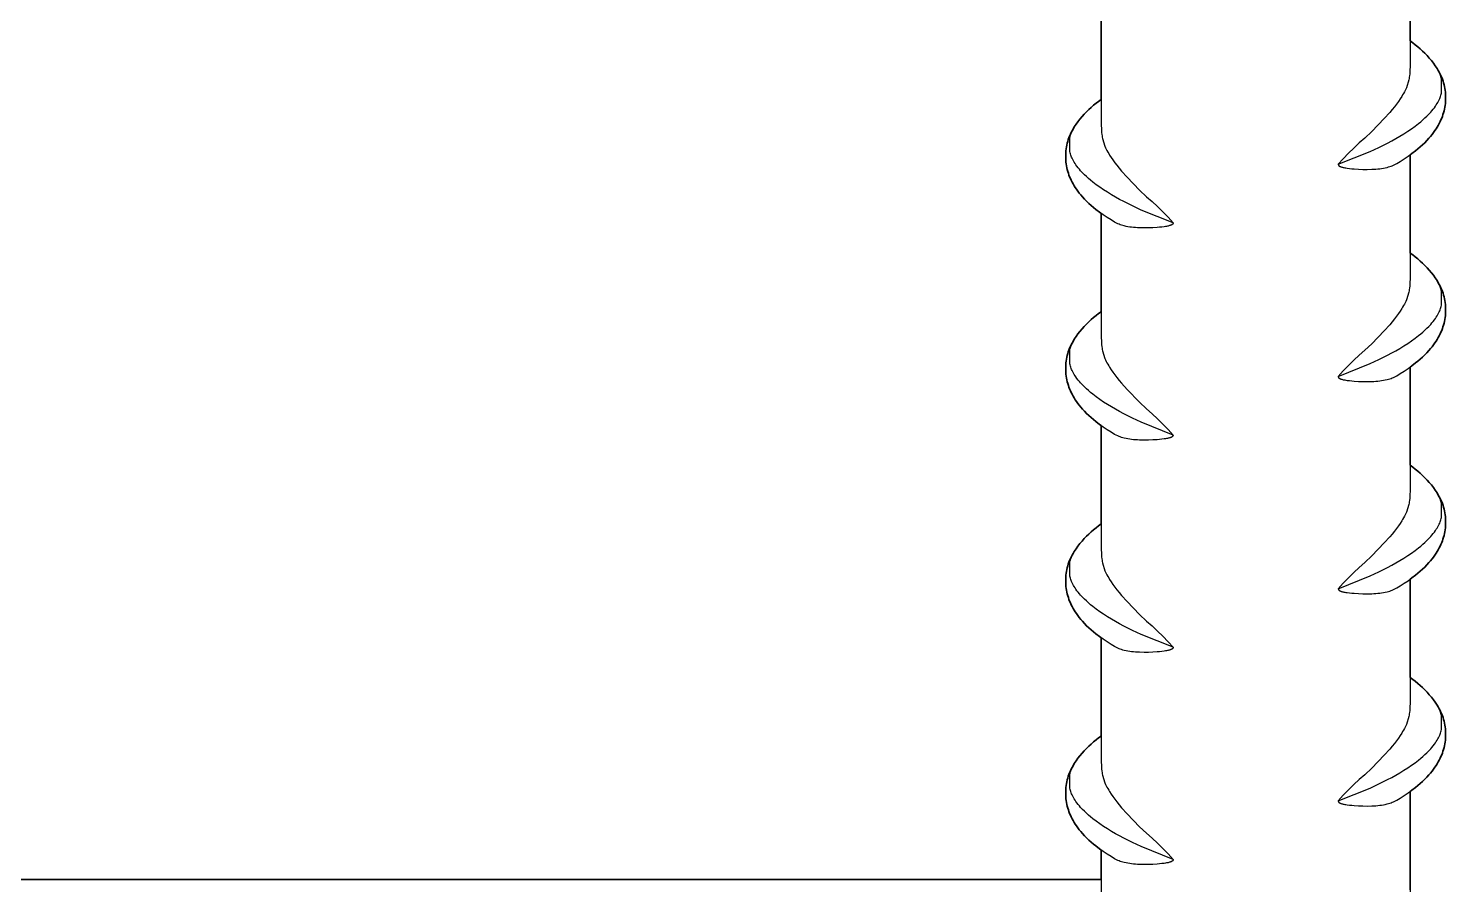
# Model space of a CAD drawing. Header units: millimetres. Extents: x -8 to 1608, y -703 to 404.
# Drawn here: x 670.6 to 744, y 200.8 to 245.1 of the extents above; entities that cross this region are included whole.
import ezdxf

# ---------------------------------------------------------------- set-up
doc = ezdxf.new("R2010")
doc.units = ezdxf.units.MM
doc.layers.add('Blocks', color=7, linetype='Continuous')
doc.layers.add('Blocks$Inner', color=7, linetype='Continuous', lineweight=25, true_color=0x007f00)
doc.layers.add('Blocks$Outline', color=7, linetype='Continuous', lineweight=35, true_color=0xff3f3f)

# ---------------------------------------------------------------- blocks, each defined once
blk = doc.blocks.new('Rebar Coffee Table Front')
at = {"layer": 'Blocks$Inner'}
for points in [[(742.145, 249.585), (742.145, 243.224), (742.134, 242.9), (742.125, 242.785), (742.112, 242.671), (742.103, 242.602), (742.091, 242.534), (742.078, 242.466), (741.951, 242.061), (741.919, 241.988), (741.885, 241.916), (741.848, 241.845), (741.805, 241.766), (741.76, 241.687), (741.712, 241.61), (741.628, 241.481), (741.541, 241.354), (741.438, 241.214), (741.332, 241.077), (741.212, 240.927), (741.088, 240.779), (740.81, 240.463), (740.165, 239.794), (739.806, 239.451), (739.512, 239.198), (739.226, 238.936), (738.949, 238.664), (738.682, 238.384), (738.424, 238.094), (738.424, 238.09), (738.424, 238.086), (738.424, 238.084), (738.424, 238.082), (738.425, 238.08), (738.425, 238.078), (738.425, 238.077), (738.425, 238.075), (738.426, 238.073), (738.426, 238.071), (738.426, 238.069), (738.427, 238.067), (738.427, 238.065), (738.428, 238.064), (738.429, 238.062), (738.429, 238.06), (738.43, 238.058), (738.431, 238.056), (738.431, 238.054), (738.432, 238.053), (738.433, 238.051), (738.434, 238.049), (738.435, 238.047), (738.436, 238.046), (738.437, 238.044), (738.438, 238.042), (738.439, 238.041), (738.44, 238.039), (738.441, 238.037), (738.442, 238.036), (738.444, 238.034), (738.445, 238.032), (738.447, 238.03), (738.448, 238.028), (738.45, 238.027), (738.451, 238.025), (738.453, 238.023), (738.455, 238.021), (738.458, 238.018), (738.462, 238.015), (738.465, 238.012), (738.469, 238.009), (738.473, 238.006), (738.477, 238.003), (738.481, 238.001), (738.485, 237.998), (738.489, 237.995), (738.493, 237.993), (738.501, 237.988), (738.507, 237.985), (738.514, 237.982), (738.526, 237.976), (738.538, 237.971), (738.551, 237.966), (738.564, 237.961), (738.577, 237.957), (738.603, 237.949), (738.642, 237.938), (738.681, 237.929), (738.72, 237.92), (738.759, 237.913), (738.82, 237.902), (738.882, 237.893), (739.003, 237.878), (739.122, 237.865), (739.24, 237.855), (739.469, 237.84), (739.698, 237.831), (739.927, 237.829), (740.156, 237.834), (740.263, 237.839), (740.37, 237.846), (740.473, 237.855), (740.575, 237.866), (740.671, 237.879), (740.767, 237.895), (740.862, 237.914), (740.956, 237.935), (741.024, 237.953), (741.091, 237.973), (741.158, 237.996), (741.224, 238.02), (741.289, 238.047), (741.452, 238.132), (741.635, 238.243), (741.838, 238.374), (742.039, 238.51), (742.233, 238.649), (742.423, 238.795), (742.546, 238.894), (742.667, 238.997), (742.785, 239.103), (742.901, 239.214), (743.013, 239.328), (743.122, 239.445), (743.204, 239.54), (743.283, 239.636), (743.359, 239.736), (743.432, 239.837), (743.492, 239.927), (743.549, 240.018), (743.604, 240.112), (743.655, 240.207), (743.703, 240.303), (743.744, 240.392), (743.783, 240.483), (743.818, 240.575), (743.85, 240.668), (743.879, 240.762), (743.904, 240.857), (743.926, 240.952), (743.945, 241.049), (743.961, 241.146), (743.973, 241.244), (743.981, 241.342), (743.986, 241.44), (743.988, 241.538), (743.986, 241.636), (743.981, 241.735), (743.973, 241.833), (743.961, 241.93), (743.946, 242.027), (743.927, 242.124), (743.905, 242.22), (743.88, 242.315), (743.851, 242.409), (743.819, 242.502), (743.784, 242.594), (743.746, 242.684), (743.704, 242.773), (743.66, 242.861), (743.599, 242.963)], [(726.145, 246.548), (726.145, 240.187), (726.156, 239.863), (726.165, 239.748), (726.178, 239.634), (726.187, 239.565), (726.199, 239.497), (726.212, 239.429), (726.339, 239.024), (726.371, 238.951), (726.405, 238.879), (726.442, 238.808), (726.485, 238.729), (726.53, 238.65), (726.578, 238.573), (726.662, 238.444), (726.749, 238.317), (726.852, 238.177), (726.958, 238.04), (727.078, 237.89), (727.202, 237.742), (727.48, 237.426), (728.125, 236.757), (728.484, 236.413), (728.778, 236.161), (729.064, 235.899), (729.341, 235.627), (729.608, 235.346), (729.866, 235.057), (728.216, 235.722), (727.762, 235.934), (727.316, 236.159), (727.098, 236.275), (726.883, 236.395), (726.674, 236.516), (726.467, 236.642), (726.269, 236.769), (726.074, 236.902), (725.888, 237.035), (725.707, 237.173), (725.594, 237.265), (725.482, 237.36), (725.373, 237.458), (725.272, 237.554), (725.173, 237.654), (725.078, 237.757), (725.012, 237.832), (724.949, 237.91), (724.888, 237.99), (724.829, 238.071), (724.786, 238.135), (724.745, 238.2), (724.707, 238.266), (724.67, 238.334), (724.636, 238.402), (724.61, 238.459), (724.586, 238.516), (724.564, 238.573), (724.544, 238.632), (724.526, 238.691), (724.51, 238.751), (724.51, 239.476), (724.526, 239.536), (724.544, 239.595), (724.564, 239.653), (724.586, 239.711), (724.61, 239.768), (724.636, 239.824), (724.746, 240.028), (724.84, 240.167), (724.938, 240.302), (725.041, 240.434), (725.148, 240.563), (725.259, 240.688), (725.375, 240.809), (725.494, 240.927), (725.617, 241.04), (725.744, 241.15), (725.874, 241.255), (726.008, 241.356), (726.145, 241.452), (726.008, 241.356), (725.874, 241.255)], [(738.424, 238.094), (740.074, 238.759), (740.528, 238.971), (740.974, 239.196), (741.192, 239.312), (741.407, 239.432), (741.616, 239.553), (741.823, 239.679), (742.021, 239.806), (742.216, 239.939), (742.401, 240.072), (742.583, 240.21), (742.696, 240.302), (742.808, 240.397), (742.916, 240.495), (743.018, 240.591), (743.116, 240.691), (743.212, 240.794), (743.278, 240.869), (743.341, 240.947), (743.402, 241.027), (743.461, 241.108), (743.504, 241.172), (743.545, 241.237), (743.583, 241.303), (743.62, 241.371), (743.654, 241.439), (743.68, 241.496), (743.704, 241.553), (743.726, 241.61), (743.746, 241.669), (743.764, 241.728), (743.78, 241.788), (743.78, 242.513), (743.764, 242.573), (743.746, 242.632), (743.726, 242.69), (743.704, 242.748), (743.68, 242.805), (743.654, 242.861), (743.544, 243.065), (743.45, 243.204), (743.352, 243.339), (743.249, 243.471), (743.142, 243.6), (743.03, 243.725), (742.915, 243.846), (742.796, 243.964), (742.673, 244.077), (742.546, 244.187), (742.416, 244.292), (742.282, 244.393), (742.145, 244.489)], [(729.866, 235.057), (729.866, 235.053), (729.866, 235.049), (729.866, 235.047), (729.865, 235.045), (729.865, 235.043), (729.865, 235.041), (729.865, 235.04), (729.865, 235.038), (729.864, 235.036), (729.864, 235.034), (729.863, 235.032), (729.863, 235.03), (729.862, 235.028), (729.862, 235.026), (729.861, 235.025), (729.861, 235.023), (729.86, 235.021), (729.859, 235.019), (729.859, 235.017), (729.858, 235.016), (729.857, 235.014), (729.856, 235.012), (729.855, 235.01), (729.854, 235.009), (729.853, 235.007), (729.852, 235.005), (729.851, 235.004), (729.85, 235.002), (729.849, 235), (729.848, 234.999), (729.846, 234.997), (729.845, 234.995), (729.843, 234.993), (729.842, 234.991), (729.84, 234.99), (729.839, 234.988), (729.837, 234.986), (729.835, 234.984), (729.832, 234.981), (729.828, 234.978), (729.825, 234.975), (729.821, 234.972), (729.817, 234.969), (729.813, 234.966), (729.809, 234.964), (729.805, 234.961), (729.801, 234.958), (729.797, 234.956), (729.789, 234.951), (729.783, 234.948), (729.776, 234.945), (729.764, 234.939), (729.751, 234.934), (729.739, 234.929), (729.726, 234.924), (729.713, 234.92), (729.687, 234.912), (729.648, 234.901), (729.609, 234.892), (729.57, 234.883), (729.531, 234.876), (729.47, 234.865), (729.408, 234.856), (729.287, 234.841), (729.168, 234.828), (729.05, 234.818), (728.821, 234.803), (728.592, 234.794), (728.363, 234.792), (728.134, 234.797), (728.027, 234.802), (727.92, 234.809), (727.817, 234.818), (727.715, 234.829), (727.619, 234.842), (727.523, 234.858), (727.428, 234.877), (727.334, 234.898), (727.266, 234.916), (727.199, 234.936), (727.132, 234.959), (727.066, 234.983), (727.001, 235.01), (726.838, 235.095), (726.655, 235.206), (726.452, 235.337), (726.251, 235.473), (726.057, 235.612), (725.867, 235.758), (725.744, 235.857), (725.623, 235.96), (725.505, 236.066), (725.389, 236.177), (725.276, 236.291), (725.168, 236.408), (725.086, 236.503), (725.007, 236.599), (724.931, 236.699), (724.858, 236.8), (724.798, 236.89), (724.741, 236.981), (724.686, 237.075), (724.635, 237.17), (724.587, 237.266), (724.545, 237.355), (724.507, 237.446), (724.472, 237.538), (724.44, 237.631), (724.411, 237.725), (724.386, 237.82), (724.363, 237.915), (724.345, 238.012), (724.329, 238.109), (724.317, 238.207), (724.309, 238.305), (724.304, 238.403), (724.302, 238.501), (724.303, 238.599), (724.309, 238.698), (724.317, 238.796), (724.329, 238.893), (724.344, 238.99), (724.363, 239.087), (724.385, 239.183), (724.41, 239.278), (724.439, 239.372), (724.471, 239.465), (724.506, 239.557), (724.544, 239.647), (724.586, 239.736), (724.63, 239.824), (724.682, 239.91)], [(742.145, 238.585), (742.145, 232.224), (742.134, 231.9), (742.125, 231.785), (742.112, 231.671), (742.103, 231.602), (742.091, 231.534), (742.078, 231.466), (741.951, 231.061), (741.919, 230.988), (741.885, 230.916), (741.848, 230.845), (741.805, 230.766), (741.76, 230.687), (741.712, 230.61), (741.628, 230.481), (741.541, 230.354), (741.438, 230.214), (741.332, 230.077), (741.212, 229.927), (741.088, 229.779), (740.81, 229.463), (740.165, 228.794), (739.806, 228.451), (739.512, 228.198), (739.226, 227.936), (738.949, 227.664), (738.682, 227.384), (738.424, 227.094), (740.074, 227.759), (740.528, 227.971), (740.974, 228.196), (741.192, 228.312), (741.407, 228.432), (741.616, 228.553), (741.823, 228.679), (742.021, 228.806), (742.216, 228.939), (742.401, 229.072), (742.583, 229.21), (742.696, 229.302), (742.808, 229.397), (742.916, 229.495), (743.018, 229.591), (743.116, 229.691), (743.212, 229.794), (743.278, 229.869), (743.341, 229.947), (743.402, 230.027), (743.461, 230.108), (743.504, 230.172), (743.545, 230.237), (743.583, 230.303), (743.62, 230.371), (743.654, 230.439), (743.68, 230.496), (743.704, 230.553), (743.726, 230.61), (743.746, 230.669), (743.764, 230.728), (743.78, 230.788), (743.78, 231.513), (743.764, 231.573), (743.746, 231.632), (743.726, 231.69), (743.704, 231.748), (743.68, 231.805), (743.654, 231.861), (743.544, 232.065), (743.45, 232.204), (743.352, 232.339), (743.249, 232.471), (743.142, 232.6), (743.03, 232.725), (742.915, 232.846), (742.796, 232.964), (742.673, 233.077), (742.546, 233.187), (742.416, 233.292), (742.282, 233.393), (742.145, 233.489)], [(726.145, 235.548), (726.145, 229.187), (726.156, 228.863), (726.165, 228.748), (726.178, 228.634), (726.187, 228.565), (726.199, 228.497), (726.212, 228.429), (726.339, 228.024), (726.371, 227.951), (726.405, 227.879), (726.442, 227.808), (726.485, 227.729), (726.53, 227.65), (726.578, 227.573), (726.662, 227.444), (726.749, 227.317), (726.852, 227.177), (726.958, 227.04), (727.078, 226.89), (727.202, 226.742), (727.48, 226.426), (728.125, 225.757), (728.484, 225.413), (728.778, 225.161), (729.064, 224.899), (729.341, 224.627), (729.608, 224.346), (729.866, 224.057), (728.216, 224.722), (727.762, 224.934), (727.316, 225.159), (727.098, 225.275), (726.883, 225.395), (726.674, 225.516), (726.467, 225.642), (726.269, 225.769), (726.074, 225.902), (725.888, 226.035), (725.707, 226.173), (725.594, 226.265), (725.482, 226.36), (725.373, 226.458), (725.272, 226.554), (725.173, 226.654), (725.078, 226.757), (725.012, 226.832), (724.949, 226.91), (724.888, 226.99), (724.829, 227.071), (724.786, 227.135), (724.745, 227.2), (724.707, 227.266), (724.67, 227.334), (724.636, 227.402), (724.61, 227.459), (724.586, 227.516), (724.564, 227.573), (724.544, 227.632), (724.526, 227.691), (724.51, 227.751), (724.51, 228.476), (724.526, 228.536), (724.544, 228.595), (724.564, 228.653), (724.586, 228.711), (724.61, 228.768), (724.636, 228.824), (724.746, 229.028), (724.84, 229.167), (724.938, 229.302), (725.041, 229.434), (725.148, 229.563), (725.259, 229.688), (725.375, 229.809), (725.494, 229.927), (725.617, 230.04), (725.744, 230.15), (725.874, 230.255), (726.008, 230.356), (726.145, 230.452)], [(738.424, 227.094), (738.424, 227.09), (738.424, 227.086), (738.424, 227.084), (738.424, 227.082), (738.425, 227.08), (738.425, 227.078), (738.425, 227.077), (738.425, 227.075), (738.426, 227.073), (738.426, 227.071), (738.426, 227.069), (738.427, 227.067), (738.427, 227.065), (738.428, 227.064), (738.429, 227.062), (738.429, 227.06), (738.43, 227.058), (738.431, 227.056), (738.431, 227.054), (738.432, 227.053), (738.433, 227.051), (738.434, 227.049), (738.435, 227.047), (738.436, 227.046), (738.437, 227.044), (738.438, 227.042), (738.439, 227.041), (738.44, 227.039), (738.441, 227.037), (738.442, 227.036), (738.444, 227.034), (738.445, 227.032), (738.447, 227.03), (738.448, 227.028), (738.45, 227.027), (738.451, 227.025), (738.453, 227.023), (738.455, 227.021), (738.458, 227.018), (738.462, 227.015), (738.465, 227.012), (738.469, 227.009), (738.473, 227.006), (738.477, 227.003), (738.481, 227.001), (738.485, 226.998), (738.489, 226.995), (738.493, 226.993), (738.501, 226.988), (738.507, 226.985), (738.514, 226.982), (738.526, 226.976), (738.538, 226.971), (738.551, 226.966), (738.564, 226.961), (738.577, 226.957), (738.603, 226.949), (738.642, 226.938), (738.681, 226.929), (738.72, 226.92), (738.759, 226.913), (738.82, 226.902), (738.882, 226.893), (739.003, 226.878), (739.122, 226.865), (739.24, 226.855), (739.469, 226.84), (739.698, 226.831), (739.927, 226.829), (740.156, 226.834), (740.263, 226.839), (740.37, 226.846), (740.473, 226.855), (740.575, 226.866), (740.671, 226.879), (740.767, 226.895), (740.862, 226.914), (740.956, 226.935), (741.024, 226.953), (741.091, 226.973), (741.158, 226.996), (741.224, 227.02), (741.289, 227.047), (741.452, 227.132), (741.635, 227.243), (741.838, 227.374), (742.039, 227.51), (742.233, 227.649), (742.423, 227.795), (742.546, 227.894), (742.667, 227.997), (742.785, 228.103), (742.901, 228.214), (743.013, 228.328), (743.122, 228.445), (743.204, 228.54), (743.283, 228.636), (743.359, 228.736), (743.432, 228.837), (743.492, 228.927), (743.549, 229.018), (743.604, 229.112), (743.655, 229.207), (743.703, 229.303), (743.744, 229.392), (743.783, 229.483), (743.818, 229.575), (743.85, 229.668), (743.879, 229.762), (743.904, 229.857), (743.926, 229.952), (743.945, 230.049), (743.961, 230.146), (743.973, 230.244), (743.981, 230.342), (743.986, 230.44), (743.988, 230.538), (743.986, 230.636), (743.981, 230.735), (743.973, 230.833), (743.961, 230.93), (743.946, 231.027), (743.927, 231.124), (743.905, 231.22), (743.88, 231.315), (743.851, 231.409), (743.819, 231.502), (743.784, 231.594), (743.746, 231.684), (743.704, 231.773), (743.66, 231.861), (743.608, 231.947)], [(729.866, 224.057), (729.866, 224.053), (729.866, 224.049), (729.866, 224.047), (729.865, 224.045), (729.865, 224.043), (729.865, 224.041), (729.865, 224.04), (729.865, 224.038), (729.864, 224.036), (729.864, 224.034), (729.863, 224.032), (729.863, 224.03), (729.862, 224.028), (729.862, 224.026), (729.861, 224.025), (729.861, 224.023), (729.86, 224.021), (729.859, 224.019), (729.859, 224.017), (729.858, 224.016), (729.857, 224.014), (729.856, 224.012), (729.855, 224.01), (729.854, 224.009), (729.853, 224.007), (729.852, 224.005), (729.851, 224.004), (729.85, 224.002), (729.849, 224), (729.848, 223.999), (729.846, 223.997), (729.845, 223.995), (729.843, 223.993), (729.842, 223.991), (729.84, 223.99), (729.839, 223.988), (729.837, 223.986), (729.835, 223.984), (729.832, 223.981), (729.828, 223.978), (729.825, 223.975), (729.821, 223.972), (729.817, 223.969), (729.813, 223.966), (729.809, 223.964), (729.805, 223.961), (729.801, 223.958), (729.797, 223.956), (729.789, 223.951), (729.783, 223.948), (729.776, 223.945), (729.764, 223.939), (729.751, 223.934), (729.739, 223.929), (729.726, 223.924), (729.713, 223.92), (729.687, 223.912), (729.648, 223.901), (729.609, 223.892), (729.57, 223.883), (729.531, 223.876), (729.47, 223.865), (729.408, 223.856), (729.287, 223.841), (729.168, 223.828), (729.05, 223.818), (728.821, 223.803), (728.592, 223.794), (728.363, 223.792), (728.134, 223.797), (728.027, 223.802), (727.92, 223.809), (727.817, 223.818), (727.715, 223.829), (727.619, 223.842), (727.523, 223.858), (727.428, 223.877), (727.334, 223.898), (727.266, 223.916), (727.199, 223.936), (727.132, 223.959), (727.066, 223.983), (727.001, 224.01), (726.838, 224.095), (726.655, 224.206), (726.452, 224.337), (726.251, 224.473), (726.057, 224.612), (725.867, 224.758), (725.744, 224.857), (725.623, 224.96), (725.505, 225.066), (725.389, 225.177), (725.276, 225.291), (725.168, 225.408), (725.086, 225.503), (725.007, 225.599), (724.931, 225.699), (724.858, 225.8), (724.798, 225.89), (724.741, 225.981), (724.686, 226.075), (724.635, 226.17), (724.587, 226.266), (724.545, 226.355), (724.507, 226.446), (724.472, 226.538), (724.44, 226.631), (724.411, 226.725), (724.386, 226.82), (724.363, 226.915), (724.345, 227.012), (724.329, 227.109), (724.317, 227.207), (724.309, 227.305), (724.304, 227.403), (724.302, 227.501), (724.303, 227.599), (724.309, 227.698), (724.317, 227.796), (724.329, 227.893), (724.344, 227.99), (724.363, 228.087), (724.385, 228.183), (724.41, 228.278), (724.439, 228.372), (724.471, 228.465), (724.506, 228.557), (724.544, 228.647), (724.586, 228.736), (724.63, 228.824), (724.682, 228.91)], [(742.145, 227.585), (742.145, 221.224), (742.134, 220.9), (742.125, 220.785), (742.112, 220.671), (742.103, 220.602), (742.091, 220.534), (742.078, 220.466), (741.951, 220.061), (741.919, 219.988), (741.885, 219.916), (741.848, 219.845), (741.805, 219.766), (741.76, 219.687), (741.712, 219.61), (741.628, 219.481), (741.541, 219.354), (741.438, 219.214), (741.332, 219.077), (741.212, 218.927), (741.088, 218.779), (740.81, 218.463), (740.165, 217.794), (739.806, 217.451), (739.512, 217.198), (739.226, 216.936), (738.949, 216.664), (738.682, 216.384), (738.424, 216.094), (738.424, 216.09), (738.424, 216.086), (738.424, 216.084), (738.424, 216.082), (738.425, 216.08), (738.425, 216.078), (738.425, 216.077), (738.425, 216.075), (738.426, 216.073), (738.426, 216.071), (738.426, 216.069), (738.427, 216.067), (738.427, 216.065), (738.428, 216.064), (738.429, 216.062), (738.429, 216.06), (738.43, 216.058), (738.431, 216.056), (738.431, 216.054), (738.432, 216.053), (738.433, 216.051), (738.434, 216.049), (738.435, 216.047), (738.436, 216.046), (738.437, 216.044), (738.438, 216.042), (738.439, 216.041), (738.44, 216.039), (738.441, 216.037), (738.442, 216.036), (738.444, 216.034), (738.445, 216.032), (738.447, 216.03), (738.448, 216.028), (738.45, 216.027), (738.451, 216.025), (738.453, 216.023), (738.455, 216.021), (738.458, 216.018), (738.462, 216.015), (738.465, 216.012), (738.469, 216.009), (738.473, 216.006), (738.477, 216.003), (738.481, 216.001), (738.485, 215.998), (738.489, 215.995), (738.493, 215.993), (738.501, 215.988), (738.507, 215.985), (738.514, 215.982), (738.526, 215.976), (738.538, 215.971), (738.551, 215.966), (738.564, 215.961), (738.577, 215.957), (738.603, 215.949), (738.642, 215.938), (738.681, 215.929), (738.72, 215.92), (738.759, 215.913), (738.82, 215.902), (738.882, 215.893), (739.003, 215.878), (739.122, 215.865), (739.24, 215.855), (739.469, 215.84), (739.698, 215.831), (739.927, 215.829), (740.156, 215.834), (740.263, 215.839), (740.37, 215.846), (740.473, 215.855), (740.575, 215.866), (740.671, 215.879), (740.767, 215.895), (740.862, 215.914), (740.956, 215.935), (741.024, 215.953), (741.091, 215.973), (741.158, 215.996), (741.224, 216.02), (741.289, 216.047), (741.452, 216.132), (741.635, 216.243), (741.838, 216.374), (742.039, 216.51), (742.233, 216.649), (742.423, 216.795), (742.546, 216.894), (742.667, 216.997), (742.785, 217.103), (742.901, 217.214), (743.013, 217.328), (743.122, 217.445), (743.204, 217.54), (743.283, 217.636), (743.359, 217.736), (743.432, 217.837), (743.492, 217.927), (743.549, 218.018), (743.604, 218.112), (743.655, 218.207), (743.703, 218.303), (743.744, 218.392), (743.783, 218.483), (743.818, 218.575), (743.85, 218.668), (743.879, 218.762), (743.904, 218.857), (743.926, 218.952), (743.945, 219.049), (743.961, 219.146), (743.973, 219.244), (743.981, 219.342), (743.986, 219.44), (743.988, 219.538), (743.986, 219.636), (743.981, 219.735), (743.973, 219.833), (743.961, 219.93), (743.946, 220.027), (743.927, 220.124), (743.905, 220.22), (743.88, 220.315), (743.851, 220.409), (743.819, 220.502), (743.784, 220.594), (743.746, 220.684), (743.704, 220.773), (743.66, 220.861), (743.608, 220.947)], [(726.145, 224.548), (726.145, 218.187), (726.156, 217.863), (726.165, 217.748), (726.178, 217.634), (726.187, 217.565), (726.199, 217.497), (726.212, 217.429), (726.339, 217.024), (726.371, 216.951), (726.405, 216.879), (726.442, 216.808), (726.485, 216.729), (726.53, 216.65), (726.578, 216.573), (726.662, 216.444), (726.749, 216.317), (726.852, 216.177), (726.958, 216.04), (727.078, 215.89), (727.202, 215.742), (727.48, 215.426), (728.125, 214.757), (728.484, 214.413), (728.778, 214.161), (729.064, 213.899), (729.341, 213.627), (729.608, 213.346), (729.866, 213.057), (728.216, 213.722), (727.762, 213.934), (727.316, 214.159), (727.098, 214.275), (726.883, 214.395), (726.674, 214.516), (726.467, 214.642), (726.269, 214.769), (726.074, 214.902), (725.888, 215.035), (725.707, 215.173), (725.594, 215.265), (725.482, 215.36), (725.373, 215.458), (725.272, 215.554), (725.173, 215.654), (725.078, 215.757), (725.012, 215.832), (724.949, 215.91), (724.888, 215.99), (724.829, 216.071), (724.786, 216.135), (724.745, 216.2), (724.707, 216.266), (724.67, 216.334), (724.636, 216.402), (724.61, 216.459), (724.586, 216.516), (724.564, 216.573), (724.544, 216.632), (724.526, 216.691), (724.51, 216.751), (724.51, 217.476), (724.526, 217.536), (724.544, 217.595), (724.564, 217.653), (724.586, 217.711), (724.61, 217.768), (724.636, 217.824), (724.746, 218.028), (724.84, 218.167), (724.938, 218.302), (725.041, 218.434), (725.148, 218.563), (725.259, 218.688), (725.375, 218.809), (725.494, 218.927), (725.617, 219.04), (725.744, 219.15), (725.874, 219.255), (726.008, 219.356), (726.145, 219.452)], [(738.424, 216.094), (740.074, 216.759), (740.528, 216.971), (740.974, 217.196), (741.192, 217.312), (741.407, 217.432), (741.616, 217.553), (741.823, 217.679), (742.021, 217.806), (742.216, 217.939), (742.401, 218.072), (742.583, 218.21), (742.696, 218.302), (742.808, 218.397), (742.916, 218.495), (743.018, 218.591), (743.116, 218.691), (743.212, 218.794), (743.278, 218.869), (743.341, 218.947), (743.402, 219.027), (743.461, 219.108), (743.504, 219.172), (743.545, 219.237), (743.583, 219.303), (743.62, 219.371), (743.654, 219.439), (743.68, 219.496), (743.704, 219.553), (743.726, 219.61), (743.746, 219.669), (743.764, 219.728), (743.78, 219.788), (743.78, 220.513), (743.764, 220.573), (743.746, 220.632), (743.726, 220.69), (743.704, 220.748), (743.68, 220.805), (743.654, 220.861), (743.544, 221.065), (743.45, 221.204), (743.352, 221.339), (743.249, 221.471), (743.142, 221.6), (743.03, 221.725), (742.915, 221.846), (742.796, 221.964), (742.673, 222.077), (742.546, 222.187), (742.416, 222.292), (742.282, 222.393), (742.145, 222.489)], [(729.866, 213.057), (729.866, 213.053), (729.866, 213.049), (729.866, 213.047), (729.865, 213.045), (729.865, 213.043), (729.865, 213.041), (729.865, 213.04), (729.865, 213.038), (729.864, 213.036), (729.864, 213.034), (729.863, 213.032), (729.863, 213.03), (729.862, 213.028), (729.862, 213.026), (729.861, 213.025), (729.861, 213.023), (729.86, 213.021), (729.859, 213.019), (729.859, 213.017), (729.858, 213.016), (729.857, 213.014), (729.856, 213.012), (729.855, 213.01), (729.854, 213.009), (729.853, 213.007), (729.852, 213.005), (729.851, 213.004), (729.85, 213.002), (729.849, 213), (729.848, 212.999), (729.846, 212.997), (729.845, 212.995), (729.843, 212.993), (729.842, 212.991), (729.84, 212.99), (729.839, 212.988), (729.837, 212.986), (729.835, 212.984), (729.832, 212.981), (729.828, 212.978), (729.825, 212.975), (729.821, 212.972), (729.817, 212.969), (729.813, 212.966), (729.809, 212.964), (729.805, 212.961), (729.801, 212.958), (729.797, 212.956), (729.789, 212.951), (729.783, 212.948), (729.776, 212.945), (729.764, 212.939), (729.751, 212.934), (729.739, 212.929), (729.726, 212.924), (729.713, 212.92), (729.687, 212.912), (729.648, 212.901), (729.609, 212.892), (729.57, 212.883), (729.531, 212.876), (729.47, 212.865), (729.408, 212.856), (729.287, 212.841), (729.168, 212.828), (729.05, 212.818), (728.821, 212.803), (728.592, 212.794), (728.363, 212.792), (728.134, 212.797), (728.027, 212.802), (727.92, 212.809), (727.817, 212.818), (727.715, 212.829), (727.619, 212.842), (727.523, 212.858), (727.428, 212.877), (727.334, 212.898), (727.266, 212.916), (727.199, 212.936), (727.132, 212.959), (727.066, 212.983), (727.001, 213.01), (726.838, 213.095), (726.655, 213.206), (726.452, 213.337), (726.251, 213.473), (726.057, 213.612), (725.867, 213.758), (725.744, 213.857), (725.623, 213.96), (725.505, 214.066), (725.389, 214.177), (725.276, 214.291), (725.168, 214.408), (725.086, 214.503), (725.007, 214.599), (724.931, 214.699), (724.858, 214.8), (724.798, 214.89), (724.741, 214.981), (724.686, 215.075), (724.635, 215.17), (724.587, 215.266), (724.545, 215.355), (724.507, 215.446), (724.472, 215.538), (724.44, 215.631), (724.411, 215.725), (724.386, 215.82), (724.363, 215.915), (724.345, 216.012), (724.329, 216.109), (724.317, 216.207), (724.309, 216.305), (724.304, 216.403), (724.302, 216.501), (724.303, 216.599), (724.309, 216.698), (724.317, 216.796), (724.329, 216.893), (724.344, 216.99), (724.363, 217.087), (724.385, 217.183), (724.41, 217.278), (724.439, 217.372), (724.471, 217.465), (724.506, 217.557), (724.544, 217.647), (724.586, 217.736), (724.63, 217.824), (724.682, 217.91)], [(742.145, 216.585), (742.145, 210.224), (742.134, 209.9), (742.125, 209.785), (742.112, 209.671), (742.103, 209.602), (742.091, 209.534), (742.078, 209.466), (741.951, 209.061), (741.919, 208.988), (741.885, 208.916), (741.848, 208.845), (741.805, 208.766), (741.76, 208.687), (741.712, 208.61), (741.628, 208.481), (741.541, 208.354), (741.438, 208.214), (741.332, 208.077), (741.212, 207.927), (741.088, 207.779), (740.81, 207.463), (740.165, 206.794), (739.806, 206.451), (739.512, 206.198), (739.226, 205.936), (738.949, 205.664), (738.682, 205.384), (738.424, 205.094), (738.424, 205.09), (738.424, 205.086), (738.424, 205.084), (738.424, 205.082), (738.425, 205.08), (738.425, 205.078), (738.425, 205.077), (738.425, 205.075), (738.426, 205.073), (738.426, 205.071), (738.426, 205.069), (738.427, 205.067), (738.427, 205.065), (738.428, 205.064), (738.429, 205.062), (738.429, 205.06), (738.43, 205.058), (738.431, 205.056), (738.431, 205.054), (738.432, 205.053), (738.433, 205.051), (738.434, 205.049), (738.435, 205.047), (738.436, 205.046), (738.437, 205.044), (738.438, 205.042), (738.439, 205.041), (738.44, 205.039), (738.441, 205.037), (738.442, 205.036), (738.444, 205.034), (738.445, 205.032), (738.447, 205.03), (738.448, 205.028), (738.45, 205.027), (738.451, 205.025), (738.453, 205.023), (738.455, 205.021), (738.458, 205.018), (738.462, 205.015), (738.465, 205.012), (738.469, 205.009), (738.473, 205.006), (738.477, 205.003), (738.481, 205.001), (738.485, 204.998), (738.489, 204.995), (738.493, 204.993), (738.501, 204.988), (738.507, 204.985), (738.514, 204.982), (738.526, 204.976), (738.538, 204.971), (738.551, 204.966), (738.564, 204.961), (738.577, 204.957), (738.603, 204.949), (738.642, 204.938), (738.681, 204.929), (738.72, 204.92), (738.759, 204.913), (738.82, 204.902), (738.882, 204.893), (739.003, 204.878), (739.122, 204.865), (739.24, 204.855), (739.469, 204.84), (739.698, 204.831), (739.927, 204.829), (740.156, 204.834), (740.263, 204.839), (740.37, 204.846), (740.473, 204.855), (740.575, 204.866), (740.671, 204.879), (740.767, 204.895), (740.862, 204.914), (740.956, 204.935), (741.024, 204.953), (741.091, 204.973), (741.158, 204.996), (741.224, 205.02), (741.289, 205.047), (741.452, 205.132), (741.635, 205.243), (741.838, 205.374), (742.039, 205.51), (742.233, 205.649), (742.423, 205.795), (742.546, 205.894), (742.667, 205.997), (742.785, 206.103), (742.901, 206.214), (743.013, 206.328), (743.122, 206.445), (743.204, 206.54), (743.283, 206.636), (743.359, 206.736), (743.432, 206.837), (743.492, 206.927), (743.549, 207.018), (743.604, 207.112), (743.655, 207.207), (743.703, 207.303), (743.744, 207.392), (743.783, 207.483), (743.818, 207.575), (743.85, 207.668), (743.879, 207.762), (743.904, 207.857), (743.926, 207.952), (743.945, 208.049), (743.961, 208.146), (743.973, 208.244), (743.981, 208.342), (743.986, 208.44), (743.988, 208.538), (743.986, 208.636), (743.981, 208.735), (743.973, 208.833), (743.961, 208.93), (743.946, 209.027), (743.927, 209.124), (743.905, 209.22), (743.88, 209.315), (743.851, 209.409), (743.819, 209.502), (743.784, 209.594), (743.746, 209.684), (743.704, 209.773), (743.66, 209.861), (743.599, 209.963)], [(726.145, 213.548), (726.145, 207.187), (726.156, 206.863), (726.165, 206.748), (726.178, 206.634), (726.187, 206.565), (726.199, 206.497), (726.212, 206.429), (726.339, 206.024), (726.371, 205.951), (726.405, 205.879), (726.442, 205.808), (726.485, 205.729), (726.53, 205.65), (726.578, 205.573), (726.662, 205.444), (726.749, 205.317), (726.852, 205.177), (726.958, 205.04), (727.078, 204.89), (727.202, 204.742), (727.48, 204.426), (728.125, 203.757), (728.484, 203.413), (728.778, 203.161), (729.064, 202.899), (729.341, 202.627), (729.608, 202.346), (729.866, 202.057), (728.216, 202.722), (727.762, 202.934), (727.316, 203.159), (727.098, 203.275), (726.883, 203.395), (726.674, 203.516), (726.467, 203.642), (726.269, 203.769), (726.074, 203.902), (725.888, 204.035), (725.707, 204.173), (725.594, 204.265), (725.482, 204.36), (725.373, 204.458), (725.272, 204.554), (725.173, 204.654), (725.078, 204.757), (725.012, 204.832), (724.949, 204.91), (724.888, 204.99), (724.829, 205.071), (724.786, 205.135), (724.745, 205.2), (724.707, 205.266), (724.67, 205.334), (724.636, 205.402), (724.61, 205.459), (724.586, 205.516), (724.564, 205.573), (724.544, 205.632), (724.526, 205.691), (724.51, 205.751), (724.51, 206.476), (724.526, 206.536), (724.544, 206.595), (724.564, 206.653), (724.586, 206.711), (724.61, 206.768), (724.636, 206.824), (724.746, 207.028), (724.84, 207.167), (724.938, 207.302), (725.041, 207.434), (725.148, 207.563), (725.259, 207.688), (725.375, 207.809), (725.494, 207.927), (725.617, 208.04), (725.744, 208.15), (725.874, 208.255), (726.008, 208.356), (726.145, 208.452)], [(738.424, 205.094), (740.074, 205.759), (740.528, 205.971), (740.974, 206.196), (741.192, 206.312), (741.407, 206.432), (741.616, 206.553), (741.823, 206.679), (742.021, 206.806), (742.216, 206.939), (742.401, 207.072), (742.583, 207.21), (742.696, 207.302), (742.808, 207.397), (742.916, 207.495), (743.018, 207.591), (743.116, 207.691), (743.212, 207.794), (743.278, 207.869), (743.341, 207.947), (743.402, 208.027), (743.461, 208.108), (743.504, 208.172), (743.545, 208.237), (743.583, 208.303), (743.62, 208.371), (743.654, 208.439), (743.68, 208.496), (743.704, 208.553), (743.726, 208.61), (743.746, 208.669), (743.764, 208.728), (743.78, 208.788), (743.78, 209.513), (743.764, 209.573), (743.746, 209.632), (743.726, 209.69), (743.704, 209.748), (743.68, 209.805), (743.654, 209.861), (743.544, 210.065), (743.45, 210.204), (743.352, 210.339), (743.249, 210.471), (743.142, 210.6), (743.03, 210.725), (742.915, 210.846), (742.796, 210.964), (742.673, 211.077), (742.546, 211.187), (742.416, 211.292), (742.282, 211.393), (742.145, 211.489)], [(729.866, 202.057), (729.866, 202.053), (729.866, 202.049), (729.866, 202.047), (729.865, 202.045), (729.865, 202.043), (729.865, 202.041), (729.865, 202.04), (729.865, 202.038), (729.864, 202.036), (729.864, 202.034), (729.863, 202.032), (729.863, 202.03), (729.862, 202.028), (729.862, 202.026), (729.861, 202.025), (729.861, 202.023), (729.86, 202.021), (729.859, 202.019), (729.859, 202.017), (729.858, 202.016), (729.857, 202.014), (729.856, 202.012), (729.855, 202.01), (729.854, 202.009), (729.853, 202.007), (729.852, 202.005), (729.851, 202.004), (729.85, 202.002), (729.849, 202), (729.848, 201.999), (729.846, 201.997), (729.845, 201.995), (729.843, 201.993), (729.842, 201.991), (729.84, 201.99), (729.839, 201.988), (729.837, 201.986), (729.835, 201.984), (729.832, 201.981), (729.828, 201.978), (729.825, 201.975), (729.821, 201.972), (729.817, 201.969), (729.813, 201.966), (729.809, 201.964), (729.805, 201.961), (729.801, 201.958), (729.797, 201.956), (729.789, 201.951), (729.783, 201.948), (729.776, 201.945), (729.764, 201.939), (729.751, 201.934), (729.739, 201.929), (729.726, 201.924), (729.713, 201.92), (729.687, 201.912), (729.648, 201.901), (729.609, 201.892), (729.57, 201.883), (729.531, 201.876), (729.47, 201.865), (729.408, 201.856), (729.287, 201.841), (729.168, 201.828), (729.05, 201.818), (728.821, 201.803), (728.592, 201.794), (728.363, 201.792), (728.134, 201.797), (728.027, 201.802), (727.92, 201.809), (727.817, 201.818), (727.715, 201.829), (727.619, 201.842), (727.523, 201.858), (727.428, 201.877), (727.334, 201.898), (727.266, 201.916), (727.199, 201.936), (727.132, 201.959), (727.066, 201.983), (727.001, 202.01), (726.838, 202.095), (726.655, 202.206), (726.452, 202.337), (726.251, 202.473), (726.057, 202.612), (725.867, 202.758), (725.744, 202.857), (725.623, 202.96), (725.505, 203.066), (725.389, 203.177), (725.276, 203.291), (725.168, 203.408), (725.086, 203.503), (725.007, 203.599), (724.931, 203.699), (724.858, 203.8), (724.798, 203.89), (724.741, 203.981), (724.686, 204.075), (724.635, 204.17), (724.587, 204.266), (724.545, 204.355), (724.507, 204.446), (724.472, 204.538), (724.44, 204.631), (724.411, 204.725), (724.386, 204.82), (724.363, 204.915), (724.345, 205.012), (724.329, 205.109), (724.317, 205.207), (724.309, 205.305), (724.304, 205.403), (724.302, 205.501), (724.303, 205.599), (724.309, 205.698), (724.317, 205.796), (724.329, 205.893), (724.344, 205.99), (724.363, 206.087), (724.385, 206.183), (724.41, 206.278), (724.439, 206.372), (724.471, 206.465), (724.506, 206.557), (724.544, 206.647), (724.586, 206.736), (724.63, 206.824), (724.682, 206.91)], [(742.145, 205.585), (742.145, 199.224)], [(726.145, 202.548), (726.145, 196.187)], [(58.145, 201.015), (162.015, 201.015), (170.181, 201.015), (177.071, 201.015), (181.181, 201.015), (192.181, 201.015), (232.071, 201.015), (236.181, 201.015), (247.181, 201.015), (287.071, 201.015), (404.015, 201.015), (580.015, 201.015), (726.145, 201.015)]]:
    blk.add_lwpolyline(points, dxfattribs=at)
at = {"layer": 'Blocks$Outline'}
for points in [[(742.145, 249.585), (742.145, 244.489)], [(726.145, 241.452), (726.145, 246.548)], [(742.145, 244.489), (742.282, 244.393), (742.416, 244.292), (742.546, 244.187), (742.673, 244.077), (742.796, 243.964), (742.915, 243.846), (743.03, 243.725), (743.142, 243.6), (743.249, 243.471), (743.352, 243.339), (743.45, 243.204), (743.544, 243.065), (743.599, 242.963)], [(743.599, 242.963), (743.66, 242.861), (743.704, 242.773), (743.746, 242.684), (743.784, 242.594), (743.819, 242.502), (743.851, 242.409), (743.88, 242.315), (743.905, 242.22), (743.927, 242.124), (743.946, 242.027), (743.961, 241.93), (743.973, 241.833), (743.981, 241.735), (743.986, 241.636), (743.988, 241.538), (743.986, 241.44), (743.981, 241.342), (743.973, 241.244), (743.961, 241.146), (743.945, 241.049), (743.926, 240.952), (743.904, 240.857), (743.879, 240.762), (743.85, 240.668), (743.818, 240.575), (743.783, 240.483), (743.744, 240.392), (743.703, 240.303), (743.655, 240.207), (743.604, 240.112), (743.549, 240.018), (743.492, 239.927), (743.432, 239.837), (743.359, 239.736), (743.283, 239.636), (743.204, 239.54), (743.122, 239.445), (743.013, 239.328), (742.901, 239.214), (742.785, 239.103), (742.667, 238.997), (742.546, 238.894), (742.423, 238.795), (742.233, 238.649), (742.145, 238.585)], [(724.682, 239.91), (724.746, 240.028), (724.84, 240.167), (724.938, 240.302), (725.041, 240.434), (725.148, 240.563), (725.259, 240.688), (725.375, 240.809), (725.494, 240.927), (725.617, 241.04), (725.744, 241.15), (725.874, 241.255)], [(725.874, 241.255), (726.008, 241.356), (726.145, 241.452)], [(726.145, 235.548), (726.057, 235.612), (725.867, 235.758), (725.744, 235.857), (725.623, 235.96), (725.505, 236.066), (725.389, 236.177), (725.276, 236.291), (725.168, 236.408), (725.086, 236.503), (725.007, 236.599), (724.931, 236.699), (724.858, 236.8), (724.798, 236.89), (724.741, 236.981), (724.686, 237.075), (724.635, 237.17), (724.587, 237.266), (724.545, 237.355), (724.507, 237.446), (724.472, 237.538), (724.44, 237.631), (724.411, 237.725), (724.386, 237.82), (724.363, 237.915), (724.345, 238.012), (724.329, 238.109), (724.317, 238.207), (724.309, 238.305), (724.304, 238.403), (724.302, 238.501), (724.303, 238.599), (724.309, 238.698), (724.317, 238.796), (724.329, 238.893), (724.344, 238.99), (724.363, 239.087), (724.385, 239.183), (724.41, 239.278), (724.439, 239.372), (724.471, 239.465), (724.506, 239.557), (724.544, 239.647), (724.586, 239.736), (724.63, 239.824), (724.682, 239.91)], [(742.145, 238.585), (742.145, 233.489)], [(726.145, 230.452), (726.145, 235.548)], [(742.145, 233.489), (742.282, 233.393), (742.416, 233.292), (742.546, 233.187), (742.673, 233.077), (742.796, 232.964), (742.915, 232.846), (743.03, 232.725), (743.142, 232.6), (743.249, 232.471), (743.352, 232.339), (743.45, 232.204), (743.544, 232.065), (743.608, 231.947)], [(743.608, 231.947), (743.66, 231.861), (743.704, 231.773), (743.746, 231.684), (743.784, 231.594), (743.819, 231.502), (743.851, 231.409), (743.88, 231.315), (743.905, 231.22), (743.927, 231.124), (743.946, 231.027), (743.961, 230.93), (743.973, 230.833), (743.981, 230.735), (743.986, 230.636), (743.988, 230.538), (743.986, 230.44), (743.981, 230.342), (743.973, 230.244), (743.961, 230.146), (743.945, 230.049), (743.926, 229.952), (743.904, 229.857), (743.879, 229.762), (743.85, 229.668), (743.818, 229.575), (743.783, 229.483), (743.744, 229.392), (743.703, 229.303), (743.655, 229.207), (743.604, 229.112), (743.549, 229.018), (743.492, 228.927), (743.432, 228.837), (743.359, 228.736), (743.283, 228.636), (743.204, 228.54), (743.122, 228.445), (743.013, 228.328), (742.901, 228.214), (742.785, 228.103), (742.667, 227.997), (742.546, 227.894), (742.423, 227.795), (742.233, 227.649), (742.145, 227.585)], [(724.682, 228.91), (724.746, 229.028), (724.84, 229.167), (724.938, 229.302), (725.041, 229.434), (725.148, 229.563), (725.259, 229.688), (725.375, 229.809), (725.494, 229.927), (725.617, 230.04), (725.744, 230.15), (725.874, 230.255), (726.008, 230.356), (726.145, 230.452)], [(726.145, 224.548), (726.057, 224.612), (725.867, 224.758), (725.744, 224.857), (725.623, 224.96), (725.505, 225.066), (725.389, 225.177), (725.276, 225.291), (725.168, 225.408), (725.086, 225.503), (725.007, 225.599), (724.931, 225.699), (724.858, 225.8), (724.798, 225.89), (724.741, 225.981), (724.686, 226.075), (724.635, 226.17), (724.587, 226.266), (724.545, 226.355), (724.507, 226.446), (724.472, 226.538), (724.44, 226.631), (724.411, 226.725), (724.386, 226.82), (724.363, 226.915), (724.345, 227.012), (724.329, 227.109), (724.317, 227.207), (724.309, 227.305), (724.304, 227.403), (724.302, 227.501), (724.303, 227.599), (724.309, 227.698), (724.317, 227.796), (724.329, 227.893), (724.344, 227.99), (724.363, 228.087), (724.385, 228.183), (724.41, 228.278), (724.439, 228.372), (724.471, 228.465), (724.506, 228.557), (724.544, 228.647), (724.586, 228.736), (724.63, 228.824), (724.682, 228.91)], [(742.145, 227.585), (742.145, 222.489)], [(726.145, 219.452), (726.145, 224.548)], [(742.145, 222.489), (742.282, 222.393), (742.416, 222.292), (742.546, 222.187), (742.673, 222.077), (742.796, 221.964), (742.915, 221.846), (743.03, 221.725), (743.142, 221.6), (743.249, 221.471), (743.352, 221.339), (743.45, 221.204), (743.544, 221.065), (743.608, 220.947)], [(743.608, 220.947), (743.66, 220.861), (743.704, 220.773), (743.746, 220.684), (743.784, 220.594), (743.819, 220.502), (743.851, 220.409), (743.88, 220.315), (743.905, 220.22), (743.927, 220.124), (743.946, 220.027), (743.961, 219.93), (743.973, 219.833), (743.981, 219.735), (743.986, 219.636), (743.988, 219.538), (743.986, 219.44), (743.981, 219.342), (743.973, 219.244), (743.961, 219.146), (743.945, 219.049), (743.926, 218.952), (743.904, 218.857), (743.879, 218.762), (743.85, 218.668), (743.818, 218.575), (743.783, 218.483), (743.744, 218.392), (743.703, 218.303), (743.655, 218.207), (743.604, 218.112), (743.549, 218.018), (743.492, 217.927), (743.432, 217.837), (743.359, 217.736), (743.283, 217.636), (743.204, 217.54), (743.122, 217.445), (743.013, 217.328), (742.901, 217.214), (742.785, 217.103), (742.667, 216.997), (742.546, 216.894), (742.423, 216.795), (742.233, 216.649), (742.145, 216.585)], [(724.682, 217.91), (724.746, 218.028), (724.84, 218.167), (724.938, 218.302), (725.041, 218.434), (725.148, 218.563), (725.259, 218.688), (725.375, 218.809), (725.494, 218.927), (725.617, 219.04), (725.744, 219.15), (725.874, 219.255), (726.008, 219.356), (726.145, 219.452)], [(726.145, 213.548), (726.057, 213.612), (725.867, 213.758), (725.744, 213.857), (725.623, 213.96), (725.505, 214.066), (725.389, 214.177), (725.276, 214.291), (725.168, 214.408), (725.086, 214.503), (725.007, 214.599), (724.931, 214.699), (724.858, 214.8), (724.798, 214.89), (724.741, 214.981), (724.686, 215.075), (724.635, 215.17), (724.587, 215.266), (724.545, 215.355), (724.507, 215.446), (724.472, 215.538), (724.44, 215.631), (724.411, 215.725), (724.386, 215.82), (724.363, 215.915), (724.345, 216.012), (724.329, 216.109), (724.317, 216.207), (724.309, 216.305), (724.304, 216.403), (724.302, 216.501), (724.303, 216.599), (724.309, 216.698), (724.317, 216.796), (724.329, 216.893), (724.344, 216.99), (724.363, 217.087), (724.385, 217.183), (724.41, 217.278), (724.439, 217.372), (724.471, 217.465), (724.506, 217.557), (724.544, 217.647), (724.586, 217.736), (724.63, 217.824), (724.682, 217.91)], [(742.145, 216.585), (742.145, 211.489)], [(726.145, 208.452), (726.145, 213.548)], [(742.145, 211.489), (742.282, 211.393), (742.416, 211.292), (742.546, 211.187), (742.673, 211.077), (742.796, 210.964), (742.915, 210.846), (743.03, 210.725), (743.142, 210.6), (743.249, 210.471), (743.352, 210.339), (743.45, 210.204), (743.544, 210.065), (743.599, 209.963)], [(743.599, 209.963), (743.66, 209.861), (743.704, 209.773), (743.746, 209.684), (743.784, 209.594), (743.819, 209.502), (743.851, 209.409), (743.88, 209.315), (743.905, 209.22), (743.927, 209.124), (743.946, 209.027), (743.961, 208.93), (743.973, 208.833), (743.981, 208.735), (743.986, 208.636), (743.988, 208.538), (743.986, 208.44), (743.981, 208.342), (743.973, 208.244), (743.961, 208.146), (743.945, 208.049), (743.926, 207.952), (743.904, 207.857), (743.879, 207.762), (743.85, 207.668), (743.818, 207.575), (743.783, 207.483), (743.744, 207.392), (743.703, 207.303), (743.655, 207.207), (743.604, 207.112), (743.549, 207.018), (743.492, 206.927), (743.432, 206.837), (743.359, 206.736), (743.283, 206.636), (743.204, 206.54), (743.122, 206.445), (743.013, 206.328), (742.901, 206.214), (742.785, 206.103), (742.667, 205.997), (742.546, 205.894), (742.423, 205.795), (742.233, 205.649), (742.145, 205.585)], [(724.682, 206.91), (724.746, 207.028), (724.84, 207.167), (724.938, 207.302), (725.041, 207.434), (725.148, 207.563), (725.259, 207.688), (725.375, 207.809), (725.494, 207.927), (725.617, 208.04), (725.744, 208.15), (725.874, 208.255), (726.008, 208.356), (726.145, 208.452)], [(726.145, 202.548), (726.057, 202.612), (725.867, 202.758), (725.744, 202.857), (725.623, 202.96), (725.505, 203.066), (725.389, 203.177), (725.276, 203.291), (725.168, 203.408), (725.086, 203.503), (725.007, 203.599), (724.931, 203.699), (724.858, 203.8), (724.798, 203.89), (724.741, 203.981), (724.686, 204.075), (724.635, 204.17), (724.587, 204.266), (724.545, 204.355), (724.507, 204.446), (724.472, 204.538), (724.44, 204.631), (724.411, 204.725), (724.386, 204.82), (724.363, 204.915), (724.345, 205.012), (724.329, 205.109), (724.317, 205.207), (724.309, 205.305), (724.304, 205.403), (724.302, 205.501), (724.303, 205.599), (724.309, 205.698), (724.317, 205.796), (724.329, 205.893), (724.344, 205.99), (724.363, 206.087), (724.385, 206.183), (724.41, 206.278), (724.439, 206.372), (724.471, 206.465), (724.506, 206.557), (724.544, 206.647), (724.586, 206.736), (724.63, 206.824), (724.682, 206.91)], [(742.145, 205.585), (742.145, 200.489)], [(726.145, 201.015), (726.145, 202.548)], [(58.145, 201.015), (162.015, 201.015), (170.181, 201.015), (177.071, 201.015), (181.181, 201.015), (192.181, 201.015), (232.071, 201.015), (236.181, 201.015), (247.181, 201.015), (287.071, 201.015), (404.015, 201.015), (580.015, 201.015), (726.145, 201.015)]]:
    blk.add_lwpolyline(points, dxfattribs=at)

msp = doc.modelspace()

# ---------------------------------------------------------------- block references
at = {"layer": 'Blocks'}
msp.add_blockref('Rebar Coffee Table Front', (0, 0), dxfattribs=at)

doc.saveas('drawing.dxf')
